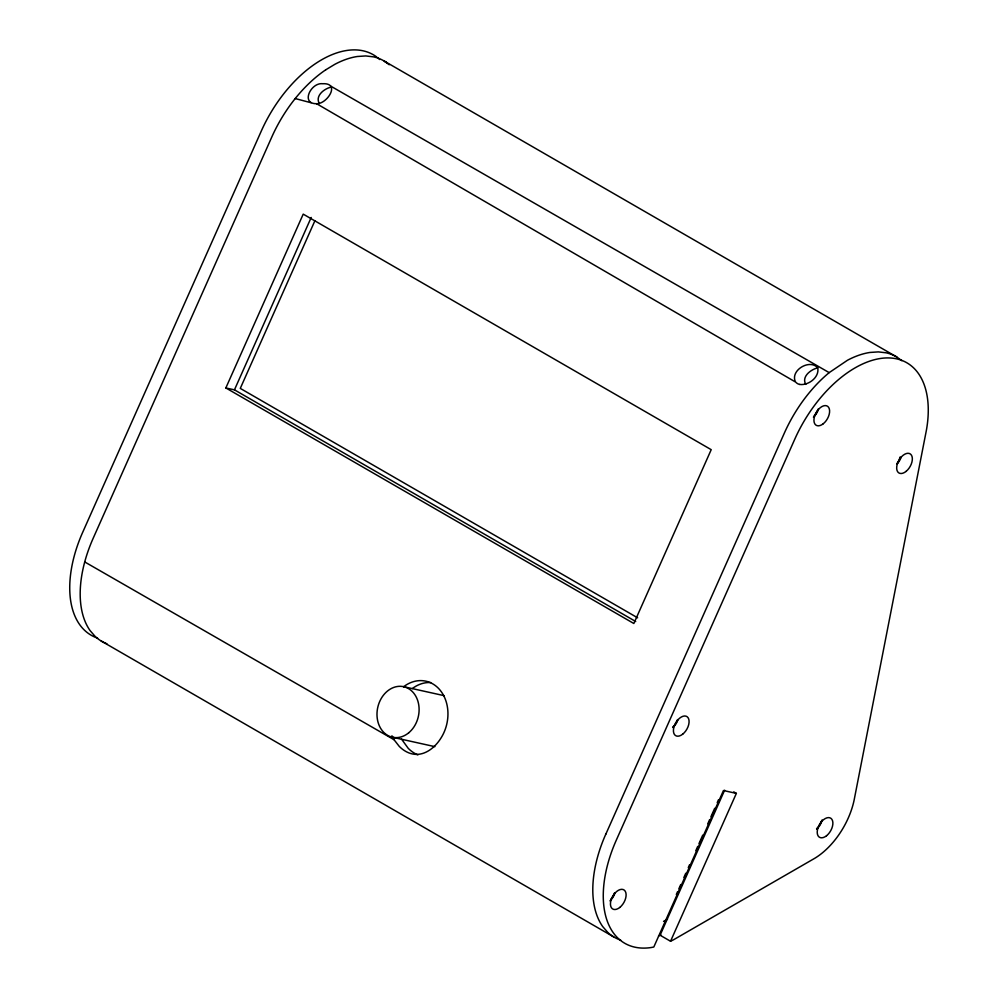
<?xml version="1.0" encoding="UTF-8"?>
<svg xmlns="http://www.w3.org/2000/svg" width="998" height="998" viewBox="0 0 998 998"><rect width="100%" height="100%" fill="white"/><g stroke="black" fill="none" stroke-linecap="round" stroke-linejoin="round"><path stroke-width="1.5" d="M899.934 457.121L899.186 460.44A10.354 5.976 -60 0 1 896.903 463.509M225.847 387.948L303.217 214.133L711.212 449.674L633.842 623.5L225.847 387.948L234.455 389.844L635.714 621.517M234.455 389.844L311.201 217.452M314.894 220.77L240.281 388.397L637.647 617.824M605.811 834.203L784.353 433.082A103.555 59.793 -60 0 1 829.188 372.628L847.477 360.253A103.555 59.793 -60 0 1 869.944 352.456L878.352 351.895L886.236 352.818A103.555 59.793 -60 0 1 896.778 356.985L901.843 360.715M676.332 894.445L677.592 891.626M678.852 888.794L680.736 884.565M683.88 877.504L685.763 873.262M688.283 867.611L689.543 864.792M695.831 850.67L697.714 846.429M698.974 843.609L702.742 835.126M707.769 823.824L709.653 819.595M710.913 816.763L714.693 808.293M717.2 802.641L718.46 799.822M724.635 790.191L660.09 935.213L670.544 941.251L673.588 939.742L814.767 858.28A59.169 34.169 -60 0 0 854.55 797.926L926.369 430.4A103.567 59.793 -60 0 0 884.677 358.02A103.567 59.793 -60 0 0 794.807 439.12L616.265 840.241A103.567 59.793 -60 0 0 651.12 947.539L653.802 947.027L723.463 790.528L736.362 793.385L670.544 941.251M325.685 69.848L334.879 64.296A103.555 59.78 -60 0 1 357.334 56.499L365.755 55.938L373.626 56.874A103.555 59.78 -60 0 1 384.168 61.04L896.778 356.985M331.336 87.051C324.425 88.498 314.807 95.796 319.335 103.543M799.722 384.442C808.492 385.665 819.67 377.169 817.724 367.85C810.887 369.46 801.257 376.62 805.785 384.392M316.603 103.705C300.286 104.017 310.927 82.31 322.541 83.732C341.042 82.647 327.157 104.166 316.603 103.705L795.818 382.197A9.93 7.759 -32.5 0 0 799.722 384.442M403.367 686.624L444.01 695.631M392.713 737.297L434.879 746.641M295.208 98.553L311.077 102.757M330.725 86.115L829.188 372.628M84.73 561.949L394.023 739.705L399.287 746.429A35.554 25.973 79.1 0 0 412.299 753.927C424.15 756.521 434.816 747.826 440.767 738.383A36.988 29.715 -77.5 0 0 441.328 691.764A36.988 29.715 -77.5 0 0 403.753 686.624M733.742 791.876L736.362 793.385M101.222 641.015L613.82 936.972M387.299 63.124L384.18 61.028L389.232 64.758M817.724 367.85C810.089 358.706 790.591 369.884 795.181 381.286M401.483 739.044L408.282 748.413A34.868 24.626 74.8 0 0 417.9 754.9M391.927 735.775L394.023 739.705M376.832 57.086A103.567 59.793 -60 0 0 261.276 131.087L82.734 532.208A103.567 59.793 -60 0 0 97.604 638.109M377.83 57.872A103.567 59.793 -60 0 1 379.739 59.531M106.873 643.735A103.567 59.793 -60 0 1 95.197 636.475L90.082 630.586A103.567 59.793 -60 0 1 93.188 538.246L271.743 137.138A103.555 59.78 -60 0 1 325.672 69.86M614.993 892.923A11.09 6.412 -60 0 1 609.94 900.882M660.826 934.876A103.592 59.805 -60 0 1 658.543 935.974M620.669 940.104A103.592 59.805 -60 0 1 607.794 932.431L602.692 926.543A103.592 59.805 -60 0 1 605.798 834.178M818.485 409.205A11.09 6.412 -60 0 1 813.432 417.164M901.219 456.897A11.09 6.412 -60 0 1 897.102 463.945M677.966 719.583A11.09 6.412 -60 0 1 672.914 727.554M822.103 819.932A11.09 6.412 -60 0 1 816.713 829.163M667.487 919.158A88.772 51.26 -60 0 1 663.545 921.391M677.48 719.62A10.354 5.976 -60 0 1 674.461 725.259M673.638 726.207A10.354 5.976 -60 0 1 672.777 727.055M818.011 409.23A10.354 5.976 -60 0 1 814.156 415.817M821.279 821.229A10.354 5.976 -60 0 1 818.26 826.868M817.437 827.816A10.354 5.976 -60 0 1 816.576 828.664M614.506 892.948A10.354 5.976 -60 0 1 610.664 899.535M412.361 688.533A36.988 29.715 -77.5 0 1 430.674 682.557M619.758 907.469A11.09 6.412 -60 0 0 624.199 890.079A11.09 6.412 -60 0 0 610.863 900.757A11.09 6.412 -60 0 0 619.758 907.469M823.263 423.751A11.09 6.412 -60 0 0 827.704 406.361A11.09 6.412 -60 0 0 814.356 417.039A11.09 6.412 -60 0 0 823.263 423.751M905.997 471.443A11.09 6.412 -60 0 0 910.438 454.053A11.09 6.412 -60 0 0 897.09 464.731A11.09 6.412 -60 0 0 905.997 471.443M826.531 835.75A11.09 6.412 -60 0 0 830.972 818.36A11.09 6.412 -60 0 0 817.636 829.039A11.09 6.412 -60 0 0 826.531 835.75M682.732 734.141A11.09 6.412 -60 0 0 687.173 716.751A11.09 6.412 -60 0 0 673.837 727.43A11.09 6.412 -60 0 0 682.732 734.141M408.693 732.819A25.886 20.796 -77.5 0 0 408.456 688.57A25.886 20.796 -77.5 0 0 376.982 714.518A25.886 20.796 -77.5 0 0 408.693 732.819"/></g></svg>
